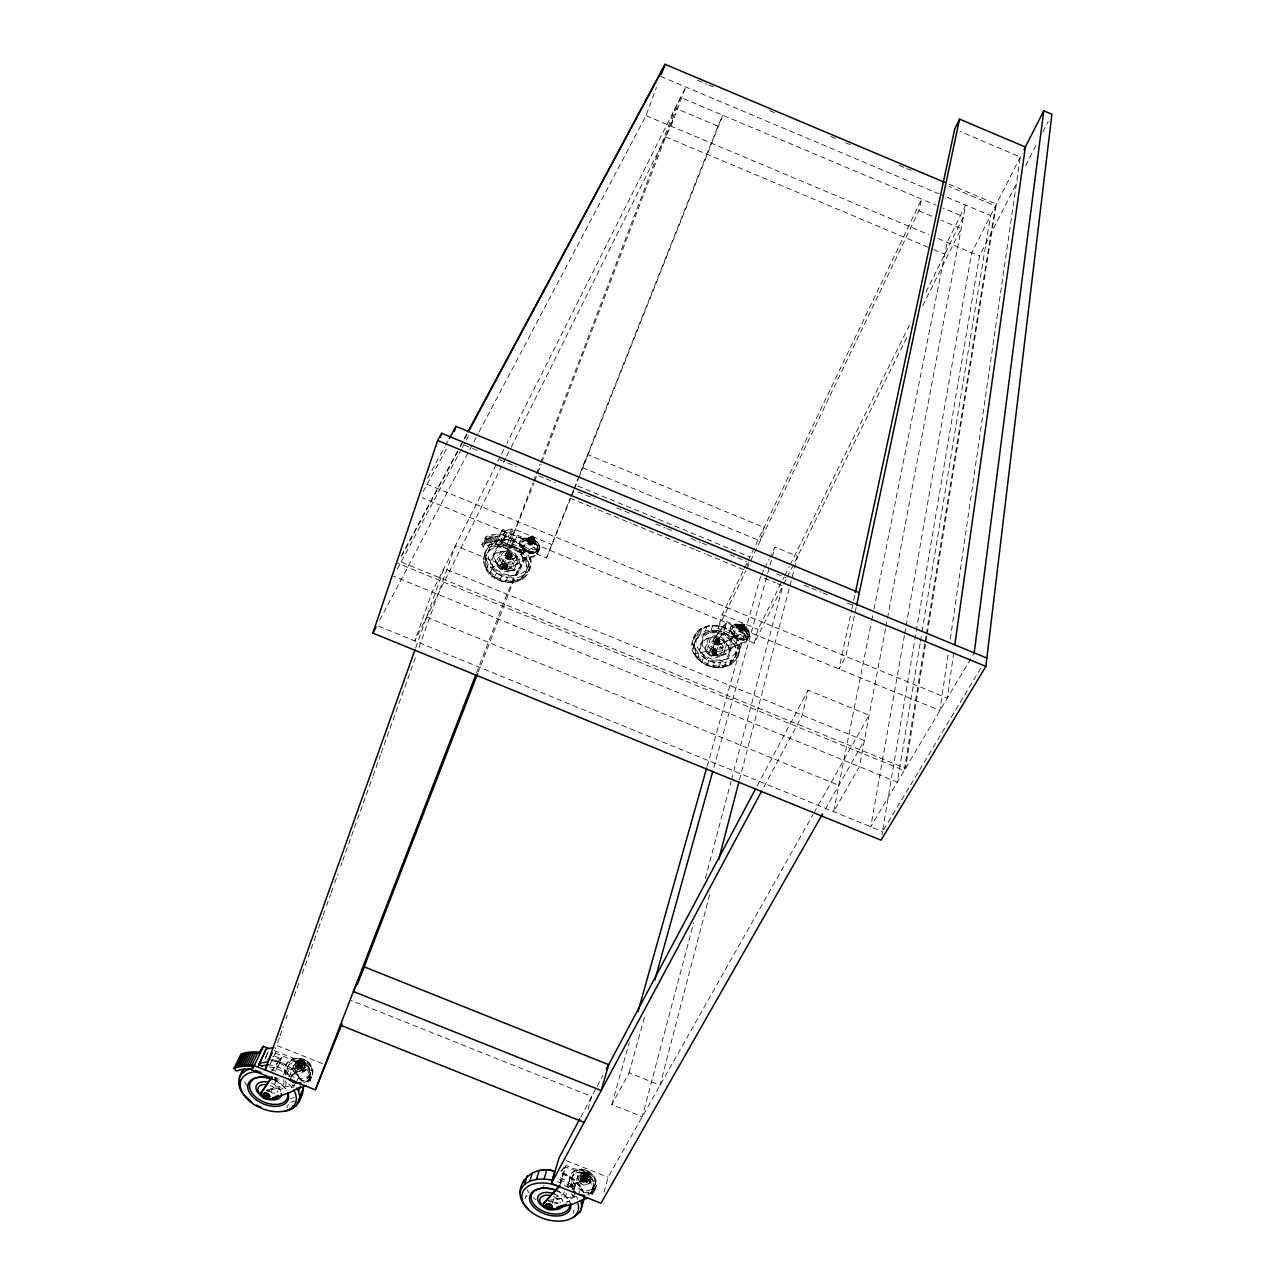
<?xml version="1.0" encoding="UTF-8"?>
<svg xmlns="http://www.w3.org/2000/svg" width="1286" height="1286" viewBox="0 0 1286 1286"><rect width="100%" height="100%" fill="white"/><g stroke="black" fill="none" stroke-linecap="round" stroke-linejoin="round"><path stroke-width="0.75" stroke-dasharray="5 3.75" d="M716.559 652.05L715.755 650.764A2.476 1.929 16.7 0 0 712.283 650.571A2.476 1.929 16.7 0 0 712.557 653.368L716.029 653.561L715.482 650.378A1.961 1.527 16.7 0 0 712.894 652.34L713.264 652.661A1.961 1.527 16.7 0 0 715.852 650.7M483.504 559.49L484.468 554.282L489.162 545.473M953.746 652.532L947.3 698.121L426.663 484.083M947.991 654.96L939.921 710.515L422.049 497.778M950.29 639.094L1020.296 157.005L960.144 131.526M926.885 635.718L905.521 768.353L400.509 561.677M927.206 633.741L996.361 204.185L948.232 183.866M924.714 643.772L904.219 770.539L397.84 563.348M925.02 641.794L925.984 635.847M926.306 633.869L995.444 205.985L949.197 186.47M920.133 643.498L897.307 782.177L393.516 576.192M920.454 641.521L921.757 633.596M922.094 631.619L990.574 215.582L940.789 194.588M881.907 835.032L882.485 831.592L376.894 625.494M882.807 829.615L979.482 256.01L1017.499 181.583M736.589 658.03C754.48 627.809 693.492 610.046 692.238 644.929M904.412 635.461L870.751 826.818L974.209 652.854M904.749 633.484L905.794 627.568M906.148 625.591L971.718 252.747L1022.145 153.372M885.491 628.741L859.402 766.681L833.585 811.675L871.297 622.569M885.877 626.764L965.657 205.069L947.123 242.395L873.274 612.715M530.443 557.401C536.214 591.03 483.954 589.711 483.552 559.04L486.574 549.894M871.699 620.591L872.872 614.692M484.42 554.427C490.786 528.594 531.841 538.689 531.005 562.995L527.951 572.302M856.187 607.378L845.802 656.407L838.97 669.041L851.589 610.159M851.83 609.066L853.277 602.298M853.695 600.337L854.949 594.453M813.958 812.848L869.143 715.209L808.138 690.196L802.368 715.161L762.582 789.395M746.796 568.75L918.927 210.808L921.644 199.089L722.25 614.595L718.102 628.404L754.223 643.241L782.885 585.805M709.599 894.702L660.056 1085.255L629.079 1072.862L611.798 1104.545L642.277 1116.714L693.588 922.962M739.434 779.991L789.491 587.493M789.99 585.548L794.041 570.003M794.539 568.058L797.577 556.388L775.008 547.08L769.928 557.513M705.387 878.402L731.043 781.534M731.557 779.589L782.869 585.837L777.291 583.539M604.002 1192.122L608.069 1177.269L812.977 814.601M754.223 643.241L758.033 629.304L783.93 577.285M629.079 1072.862L645.17 1014.863M713.859 767.437L775.008 547.08M611.798 1104.545L629.24 1042.673M707.171 766.151L760.573 576.642L775.442 582.767M738.051 653.079L735.206 657.033L733.888 661.711C721.044 673.398 696.98 666.244 692.527 649.478L693.974 644.849L693.717 639.994L697.784 631.41C710.547 619.402 734.997 626.668 739.241 643.643L738.116 653.175M582.976 1182.059L584.214 1177.735M740.141 631.072L740.318 628.291M735.865 653.995L736.187 652.822M573.009 1213.518L573.99 1210.078M729.789 664.782L731.123 660.088L735.206 657.033M578.893 1194.389L580.854 1187.476L570.084 1177.671L562.754 1174.022L560.198 1182.638L572.222 1189.743M737.505 638.788L736.187 643.45L737.923 648.305M574.119 1188.537L578.636 1172.896M724.693 666.759L726.043 662.081L731.123 660.088M733.776 635.348L736.203 626.941M573.781 1190.9L576.273 1182.268M693.974 644.849L695.758 649.639L694.327 654.285L736.187 643.45L732.988 638.949L734.338 634.303M718.327 667.161L718.665 665.987M567.576 1186.303L570.084 1177.671M718.987 667.53L720.353 662.853L726.043 662.081M732.988 638.949L728.567 635.123L729.918 630.494M715.595 639.544L719.292 642.502L719.035 639.721A2.427 1.897 16.7 0 0 715.82 639.496A2.427 1.897 16.7 0 0 715.643 642.1L717.636 643L719.372 642.277A7.571 4.179 50.2 0 0 715.675 639.287L715.595 639.544A2.459 1.929 16.7 0 0 715.868 642.325L719.003 642.727L718.697 640.219A2.427 1.897 16.7 0 0 715.788 639.994L715.37 640.315A2.427 1.897 16.7 0 0 715.482 642.678C717.54 645.459 721.8 641.634 718.874 639.64M587.943 1109.448L591.721 1096.524L351.142 1000.428M747.391 565.502L748.388 562.095M713.007 667.032L714.405 662.354L720.353 662.853M728.567 635.123L723.23 632.246L724.597 627.616M559.748 1185.242L565.165 1166.932L587.702 1175.115M723.327 632.696L737.376 639.126L742.552 640.155A10.304 6.269 26.2 0 0 745.526 629.593L726.879 621.652L713.987 638.66A4.372 3.424 16.7 0 0 714.566 643.289A4.372 3.424 16.7 0 0 720.224 644.045L743.806 633.066A10.288 6.285 26.2 0 1 740.816 643.643L716.961 655.104A4.405 3.424 16.7 0 1 711.254 654.333A4.405 3.424 16.7 0 1 710.66 649.687L723.327 632.696L726.236 622.874L713.81 639.238A4.372 3.424 16.7 0 0 714.389 643.868A4.372 3.424 16.7 0 0 720.047 644.624L733.197 637.679M560.567 1183.811L566.081 1165.212C573.942 1170.549 584.583 1169.167 591.528 1175.838A14.146 11.606 34.2 0 1 589.197 1194.758M716.961 655.104L740.511 642.936A9.307 5.674 26.2 0 0 743.212 633.387L743.742 633.017M710.66 649.687L723.632 632.648L726.879 621.652M552.594 1203.182L554.877 1195.482M716.173 652.259L719.099 642.373A1.945 1.527 16.7 0 0 716.993 640.09A1.945 1.527 16.7 0 0 715.852 642.47A1.945 1.527 16.7 0 0 719.099 642.373M719.549 642.566L719.919 641.425M712.573 650.78L715.53 640.91M696.337 636.023L705.5 630.847L717.331 630.51L718.713 625.88M707.187 665.312L708.602 660.65L698.957 654.076L695.758 649.639M739.434 648.514C736.46 685.904 671.999 661.904 697.784 631.41M711.271 630.027L712.685 625.398M701.915 662.483L703.329 657.821M705.5 630.847L706.93 626.218M697.526 658.721L698.957 654.076M525.09 1198.793L526.151 1195.369L529.607 1199.195M700.404 632.889L701.851 628.275M695.003 641.923L695.356 640.766M267.183 1054.359L268.115 1051.739M415.683 647.903L444.024 568.428L864.337 740.543L823.587 812.125M279.255 1037.834L276.554 1045.373L322.432 1063.618M279.93 1035.937L283.306 1026.517M286.006 1018.962L287.357 1015.201M294.108 996.345L299.509 981.25M302.21 973.711L317.738 930.325M318.414 928.444L322.464 917.127M323.14 915.246L325.84 907.691M326.515 905.81L330.566 894.493M331.241 892.613L333.942 885.073M334.617 883.177L337.993 873.757M340.694 866.201L342.044 862.44M342.719 860.543L372.442 777.564M373.117 775.683L380.543 754.946M381.219 753.049L415.651 656.873M419.027 647.437L455.485 545.602L517.422 571L478.279 672.064M268.179 1091.846L268.742 1090.319M672.498 120.643C673.462 117.589 669.877 127.41 671.855 121.832M479.099 431.855L646.022 115.644L656.423 87.577M294.976 1063.827L299.718 1059.68L302.355 1060.452L304.798 1061.706L305.152 1067.878L301.004 1070.482L295.893 1068.441L294.976 1063.827L299.718 1059.68M295.893 1068.441L295.555 1062.268M275.14 1053.089L296.632 1061.657L296.921 1060.87M296.632 1061.657L299.493 1061.095M299.188 1068.457L302.13 1060.58M305.618 1063.538L305.329 1064.31L302.708 1061.979M301.004 1070.482L305.746 1066.319M305.152 1067.878L304.798 1061.706M481.928 544.637A30.591 23.839 24.6 0 1 500.158 542.162L501.524 538.496L508.291 536.503L511.86 528.867L513.21 531.214L509.642 538.85L502.89 540.859L501.508 544.508A30.896 24.064 24.5 0 0 483.295 546.984L481.928 544.637L485.626 537.018A30.43 23.791 24.7 0 1 503.758 534.526L505.141 530.877L511.86 528.867M501.508 544.508L506.491 533.224L513.21 531.214M303.416 1082.764A12.828 10.658 16.3 0 0 307.756 1066.415L308.045 1065.644M573.749 490.577L546.502 557.947L510.06 542.981L532.838 483.006M533.545 481.125L535.683 475.498M536.391 473.634L539.959 464.262M540.667 462.381L675.23 108.12L717.942 126.108L722.828 115.258L578.732 478.054M510.06 542.981L533.931 483.102M534.654 481.221L541.052 464.375M541.76 462.51L680.583 97.447L936.176 205.23M505.752 564.329L506.298 562.898M308.769 1080.32L310.264 1076.43M310.039 1080.819L311.534 1076.945M527.228 539.638L527.79 538.191C530.33 535.828 535.153 537.693 535.201 541.229L534.638 542.676C532.05 546.357 523.949 540.297 529.189 539.091M502.167 530.813L527.389 540.345M476.592 672.755L506.957 594.196L517.422 571M528.208 542.322L528.257 538.705M527.967 539.622L530.507 537.034M526.81 551.839L524.64 550.746M527.099 541.068L529.189 540.667M530.041 543.592C540.12 531.263 525.492 536.889 532.5 539.863M529.141 552.594L531.182 553.655A9.372 5.723 21.2 0 0 535.233 544.605L531.504 541.406M531.922 543.849L535.201 541.229M534.638 542.676L534.204 538.545M535.249 543.656A4.951 3.006 21.2 0 0 530.33 538.175A4.951 3.006 21.2 0 0 527.099 542.419A4.951 3.006 21.2 0 0 535.249 543.656L535.587 542.949M537.13 549.878L537.403 549.154A8.6 5.24 21.2 0 0 527.308 540.104A8.6 5.24 21.2 0 0 523.611 548.431A8.6 5.24 21.2 0 0 537.403 549.154M536.407 553.784L537.837 550.167M539.043 549.813A10.368 6.317 21.2 0 0 526.858 538.93A10.368 6.317 21.2 0 0 522.421 548.945A10.368 6.317 21.2 0 0 539.043 549.813L539.332 549.09A10.368 6.317 21.2 0 0 527.131 538.207A10.368 6.317 21.2 0 0 522.711 548.222A10.368 6.317 21.2 0 0 539.332 549.09M537.323 554.17L538.754 550.553M546.502 557.947L570.148 498.389M570.888 496.525L573.106 490.93M573.797 489.194L717.942 126.108M574.488 488.712L578.202 479.373M524.366 551.469L523.161 549.685M572.334 493.342L573.749 490.095M529.993 567.737L525.476 576.417L521.489 579.825M295.876 1083.487L298.818 1076.896L293.722 1071.479L279.657 1063.008L271.651 1060.548M529.028 567.415L528.482 562.368L530.459 557.947M521.778 579.504L523.756 575.067L527.517 571.852M286.858 1107.76L288.321 1104.465M525.717 572.527L526.215 571.418M523.756 575.067L518.949 577.173L516.956 581.626C503.758 584.985 488.375 577.237 484.179 564.072L486.269 559.683L485.658 554.652M290.025 1079.693L293.722 1071.479M510.494 581.995L510.992 580.886M511.426 582.478L513.419 578.041L518.949 577.173M289.045 1076.8L295.748 1061.915M283.45 1074.935L287.18 1066.737M523.032 548.817L526.633 540.859M528.482 562.368L522.952 552.723L524.945 548.334C516.827 540.024 503.147 536.375 492.715 542.435L490.625 546.807L486.88 550.103M505.543 582.028L507.568 577.591L513.419 578.041M507.777 569.344L530.057 556.549A9.356 5.723 21.2 0 0 534.092 547.498L534.767 547.209A10.352 6.334 21.2 0 1 530.298 557.224L507.777 569.344A4.421 3.456 24.5 0 1 502.151 568.605A4.421 3.456 24.5 0 1 501.219 563.815L501.476 563.252A4.421 3.456 24.5 0 0 502.408 568.058A4.421 3.456 24.5 0 0 508.034 568.782M501.219 563.815L512.423 546.132L516.731 536.809L514.641 540.088L500.35 533.561L514.898 539.541L505.816 553.896A4.388 3.44 24.6 0 0 506.732 558.687A4.388 3.44 24.6 0 0 512.326 559.41L531.681 548.366M522.952 552.723L518.338 548.817L520.348 544.428M271.008 1092.119L277.229 1078.504M499.724 580.308L501.765 575.887L507.568 577.591M275.027 1056.272L280.477 1058.426L272.166 1070.756M506.925 566.467L511.233 557.095M276.008 1069.936L282.406 1055.999L280.01 1059.439L272.745 1056.562M279.657 1063.008L275.895 1071.206L267.858 1068.746M511.989 556.645L510.22 557.819L508.195 557.127A2.476 1.929 24.6 0 1 507.713 554.25L507.825 554.009A2.476 1.929 24.6 0 1 511.169 554.137A2.476 1.929 24.6 0 1 511.683 557.047A2.476 1.929 24.6 0 1 508.34 556.918M490.625 546.807L501.042 543.721L512.889 545.891L514.914 541.502M508.291 556.902L511.201 554.153A7.491 1.399 -51.3 0 0 508.291 556.902A2.476 1.929 24.6 0 1 507.825 554.009A7.62 4.517 46.1 0 1 509.867 555.295A7.62 4.517 46.1 0 1 511.683 557.047M506.282 564.859L506.17 565.101A7.507 1.415 -51.3 0 1 503.244 567.849C507.793 559.619 508.886 571.37 503.356 567.608A2.492 1.945 24.5 0 1 502.874 564.699A2.492 1.945 24.5 0 1 506.25 564.843M270.156 1064.406L276.795 1050.099L274.738 1047.367M502.585 565.342L506.748 567.753M514.898 539.541L505.816 553.896M503.292 564.972L507.632 555.6M494.354 577.43L496.412 573.009L488.391 564.634L486.269 559.683M265.607 1057.092L267.279 1053.523M265.045 1059.23L266.716 1055.661M506.989 544.155L509.031 539.766M489.773 573.588L491.847 569.184M505.141 530.877L501.106 539.638L503.582 540.65M500.158 542.162L503.758 534.526M501.042 543.721L503.099 539.348M503.469 539.3L507.07 531.665M502.89 540.859L506.491 533.224M495.464 544.637L500.254 534.703L486.671 536.921L483.536 543.415L497.168 541.197M495.431 543.946L510.076 549.958L495.431 543.946L497.923 539.975L526.553 552.401L531.713 553.607A10.368 6.317 21.2 0 0 536.182 543.592L531.761 540.859L502.842 529.607L497.762 540.104L522.872 550.408M488.391 564.634L486.301 569.039L526.408 557.352L528.385 552.948L524.945 548.334M495.544 541.133L498.63 534.638M492.345 541.245L495.448 534.751M485.77 556.115L486.285 555.022M493.937 541.149L497.023 534.654M489.259 541.663L492.361 535.185M490.786 541.422L493.888 534.928M484.902 542.869L488.021 536.391M483.295 546.984L486.976 539.348L485.626 537.018M486.301 542.387L489.436 535.908M487.764 541.985L490.882 535.506M718.102 628.404L745.928 570.55M714.807 650.057L715.482 648.674M761.425 574.906L763.98 569.698M764.832 567.946L769.076 559.249M736.444 626.957L744.578 630.606A9.323 5.674 26.2 0 1 741.893 640.155L739.997 639.158M737.553 626.764L738.228 625.366C740.688 622.745 745.317 625.044 745.575 628.388L744.883 629.77C742.536 633.548 734.627 627.616 739.273 626.137M738.196 626.7L740.64 624.096M738.807 629.545L738.791 625.928M740.688 630.092L743.083 625.189M741.122 630.092C736.267 628.259 744.883 622.794 743.63 626.989L744.883 629.77M742.472 631.056L745.575 628.388M745.173 631.474A4.919 2.99 26.1 0 0 739.884 625.832A4.919 2.99 26.1 0 0 737.36 630.349A4.919 2.99 26.1 0 0 745.173 631.474L745.526 630.767A4.919 2.99 26.1 0 0 740.222 625.125A4.919 2.99 26.1 0 0 737.698 629.642A4.919 2.99 26.1 0 0 745.526 630.767M746.153 639.914L747.873 636.425M747.07 640.283L749.481 635.397M505.832 457.977L414.799 640.942L432.176 592.01L496.943 463.073M506.716 456.176L510.285 449.007M511.185 447.223L670.938 126.124L685.824 87.014L506.829 443.381M784.83 575.485L789.299 566.515M790.183 564.715L909.861 324.345M925.936 292.067L963.455 216.723L943.12 208.139M783.737 584.101L786.469 578.62M787.193 577.173L908.334 334.521M922.673 305.795L961.205 228.619L940.982 220.099M497.843 461.288L500.543 455.903M501.444 454.119L505.945 445.165M1025.649 165.637L1036.5 144.37M1042.85 131.96L1048.283 121.334M379.708 620.157L468.795 451.402M469.728 449.618L478.167 433.639M580.79 1117.052L603.038 1075.305M757.197 785.842L808.138 690.196M397.278 569.135L461.465 449.023M462.397 447.255L465.227 441.966M466.175 440.198L469.004 434.893M743.019 627.938L740.366 628.034M401.505 555.616L459.327 447.817M460.275 446.049L466.914 433.671M401.634 556.275L459.488 448.348M460.436 446.58L467.075 434.202M740.527 626.33L743.195 626.941L741.331 628.983M423.03 491.815L446.692 448.46M427.643 478.151L444.667 447.062M445.615 445.342L448.46 440.166M579.439 1176.192L583.844 1171.964L586.48 1172.719L588.859 1173.957L590.306 1178.732L589.486 1180.194L585.902 1182.991L580.87 1180.982L579.439 1176.192L583.844 1171.964M580.87 1180.982L581.674 1179.519L580.243 1174.729M584.776 1173.507A6.752 5.53 34.1 0 1 589.101 1183.554A6.752 5.53 34.1 0 1 578.121 1180.435A6.752 5.53 34.1 0 1 584.776 1173.507L585.178 1172.832M583.908 1180.082L586.754 1174.938M589.486 1180.194L588.104 1174.375M585.902 1182.991L590.306 1178.732M588.12 1194.356A12.796 10.481 34.2 0 0 590.226 1177.253L590.644 1176.513M594.019 1187.701L594.855 1188.923M590.821 1193.842L592.46 1190.932M594.003 1190.965L591.946 1194.614A14.13 11.606 34.3 0 0 589.486 1179.471L580.34 1181.062L566.563 1186.576M883.514 829.888L981.684 666.662M500.093 534.108L502.842 529.607M277.856 1078.568L274.947 1079.131M271.523 1071.351L280.477 1058.426M716.624 652.452L715.193 653.979L712.348 653.143M530.732 540.441C538.529 538.593 523.032 539.654 532.709 540.57C528.257 536.6 535.056 539.332 532.854 536.326M742.263 628.902L740.302 627.375L741.668 628.983M560.792 1171.016L566.081 1165.212M561.355 1171.128L565.165 1166.932M589.326 1179.166L587.718 1180.403M581.481 1173.845L583.088 1172.607M580.42 1175.774L582.028 1174.536M529.945 538.48L533.16 540.892L530.571 540.876L529.816 538.802M532.115 537.966C529.832 534.429 536.985 540.104 530.684 538.32C532.066 540.2 532.613 543.785 529.269 539.975C536.567 540.876 526.07 541.342 531.906 540.249M568.139 1187.01L580.291 1181.673L589.406 1179.407M503.646 567.013L506.507 564.345M511.04 558.044L511.732 556.259L510.671 554.861A2.443 1.913 24.6 0 0 507.825 554.652L507.423 554.989A2.443 1.913 24.6 0 0 507.713 557.433L510.88 558.14M304.589 1066.673L302.724 1067.846M296.889 1061.416L298.77 1060.259M296.134 1063.474L297.998 1062.316M712.765 652.758L715.884 650.202M744.932 628.452L743.855 629.015M739.08 624.867L740.173 624.305M524.752 552.112L512.326 559.41M716.334 652.854L712.524 652.549A2.443 1.913 16.7 0 1 712.412 650.186L712.83 649.864A2.443 1.913 16.7 0 1 715.755 650.089L716.591 652.549M291.375 1075.787L299.156 1071.431L307.595 1068.891A14.178 11.799 16.2 0 1 308.351 1083.455M528.707 537.709L529.928 537.194M291.826 1074.774L299.429 1070.9L307.531 1068.827M586.657 1182.332L587.573 1181.818M301.953 1069.888L302.982 1069.422M506.025 567.689L507.391 566.644L505.977 568.203L503.131 567.351M736.717 635.847L743.212 633.387M531.279 548.608L534.719 547.161M534.59 541.358L533.24 541.776M522.743 538.866L524.334 538.32M290.572 1102.343L295.169 1100.929M529.896 541.004C533.417 547.82 529.093 536.728 532.484 542.403M734.499 624.449L735.994 624.08M266.974 1090.174L295.137 1085.127M506.234 567.64L503.389 566.804A2.459 1.913 24.5 0 1 503.099 564.345L503.485 564.007A2.459 1.913 24.5 0 1 506.362 564.216L507.488 566.145L506.491 567.978A7.636 4.533 46.1 0 1 502.762 564.94M548.479 1200.368L576.08 1196.446A29.208 17.779 17.6 0 1 577.944 1199.774M742.665 626.957L739.884 626.555L742.135 629.111L740.945 630.044M533.417 540.216A1.977 1.206 21.2 0 1 530.234 540.04A1.977 1.206 21.2 0 1 531.102 538.143A1.977 1.206 21.2 0 1 533.417 540.216C525.781 539.991 535.233 539.364 532.468 537.339M532.597 542.065L532.677 542.129A1.977 1.206 21.2 0 1 529.527 541.888A1.977 1.206 21.2 0 1 530.379 539.975A1.977 1.206 21.2 0 1 532.693 542.065L532.404 540.924M529.607 541.679A1.977 1.206 21.2 0 0 532.774 541.856A1.977 1.206 21.2 0 0 530.459 539.782A1.977 1.206 21.2 0 0 529.607 541.679L532.195 541.985L530.218 539.718A2.476 1.511 21.2 0 0 529.221 542.129A2.476 1.511 21.2 0 0 533.176 542.354A2.476 1.511 21.2 0 0 530.282 539.75M740.157 625.993L741.749 627.857M739.337 627.664L743.163 629.674M743.822 627.407L741.636 627.761L742.954 629.159M276.699 1078.247L274.899 1077.957L276.394 1078.279M297.452 1065.097L298.947 1063.795L298.223 1063.04M302.387 1067.01L302.515 1067.01A2.717 2.25 16.3 0 0 299.542 1063.731A2.717 2.25 16.3 0 0 297.95 1067.3A2.717 2.25 16.3 0 0 302.515 1067.01M741.62 627.07L739.611 627.118L741.508 626.732L743.228 628.597L741.877 629.529L740.045 628.854M739.964 625.494C746.394 630.204 741.427 622.022 741.475 626.395A1.961 1.19 26.1 0 1 743.179 628.677A1.961 1.19 26.1 0 1 739.997 627.954A1.961 1.19 26.1 0 1 741.363 626.346L741.315 626.266M531.295 539.3L530.009 539.943M531.874 539.654L533.256 539.268L532.243 537.886M531.681 540.152L533.063 539.782L532.05 538.4M530.829 540.474L529.044 540.554M532.099 537.226L530.861 537.403L531.922 538.48M533.642 539.991L530.796 539.011M528.771 540.876L531.568 541.679M739.482 628.163L740.463 628.372M743.63 626.989L741.684 626.459M296.471 1066.882L300.329 1067.991M304.219 1063.265L300.394 1062.172M588.056 1175.42L584.262 1174.327M581.674 1179.519L585.484 1180.612M741.09 626.909A1.961 1.19 26.1 0 1 742.906 629.24A1.961 1.19 26.1 0 1 739.723 628.516A1.961 1.19 26.1 0 1 741.09 626.909A2.459 1.495 26.1 0 1 743.244 629.786A2.459 1.495 26.1 0 1 739.257 628.886A2.459 1.495 26.1 0 1 740.961 626.877L741.54 627.102M584.423 1182.541L582.172 1181.641M585.323 1172.414L587.573 1173.298M301.149 1060.114L303.432 1061.03M299.204 1061.882L302.419 1062.766M299.558 1070.032L297.275 1069.132M717.331 630.51L723.23 632.246M708.602 660.65L714.405 662.354M272.439 1059.632C284.544 1062.622 296.809 1069.566 302.162 1081.365M556.983 1181.657L560.198 1182.638M740.849 626.186L741.893 626.507M741.877 627.279L743.517 626.716L741.572 624.851L742.054 623.501L744.465 624.98L742.858 625.285L742.086 623.903L744.24 625.221L743.421 626.411L741.492 625.607L742.167 624.369L743.999 625.703M741.411 628.259L743.517 628.034A1.961 1.19 26.1 0 0 741.62 625.832A1.961 1.19 26.1 0 0 740.254 627.439L740.206 628.999M741.379 630.799L739.723 630.108M531.584 537.291L533.24 537.966M528.916 541.39L531.231 542.129M530.925 543.64L529.173 542.901M741.62 624.305L743.388 625.044M566.354 1160.663L608.069 1177.269M274.111 1050.598L297.387 1059.857L303.174 1060.966L309.074 1065.001A14.194 11.799 16.3 0 1 307.37 1081.655M581.111 1178.908L586.078 1180.886M309.958 1077.218L311.228 1077.716M271.346 1078.568L276.297 1080.545M426.679 617.071L838.842 785.344M516.136 529.896L552.241 544.734M722.25 614.595L758.033 629.304M738.646 629.175L742.279 630.654M747.536 637.133L748.436 637.502M537.548 550.89L538.464 551.276M723.632 632.648L737.553 639.013M506.989 556.983L510.606 558.462M715.096 642.357L718.681 643.82A1.945 1.527 16.7 0 0 716.575 641.521A1.945 1.527 16.7 0 0 715.418 643.916A1.945 1.527 16.7 0 0 718.681 643.82M692.366 644.238L694.167 644.977A21.46 16.75 16.7 0 1 724.131 634.352A21.46 16.75 16.7 0 1 730.094 662.499A21.46 16.75 16.7 0 1 696.048 653.835L694.167 644.977M483.632 558.654L485.449 559.394A21.589 16.879 24.5 0 1 513.934 548.061A21.589 16.879 24.5 0 1 521.907 577.157A21.589 16.879 24.5 0 1 487.957 568.557L485.449 559.394M577.719 485.995L749.883 556.999M464.439 445.133L477.444 450.502M499.724 459.697L516.442 466.577M538.738 475.772L544.299 478.07M546.164 478.842L555.456 482.668M577.735 491.847L594.453 498.743M616.75 507.938L629.754 513.291M655.764 524.013L665.039 527.855M666.904 528.61L672.482 530.909M691.048 538.561L700.34 542.403M702.188 543.158L707.766 545.457M730.062 554.652L735.624 556.951M737.489 557.706L746.78 561.548M776.503 573.797L785.778 577.623M804.361 585.291L809.939 587.573M811.787 588.345L821.079 592.171M822.927 592.942L828.505 595.241M847.088 602.893L852.65 605.192M570.212 498.212L596.109 508.87M597.958 509.642L631.249 523.354M633.098 524.109L694.119 549.267M695.967 550.022L705.21 553.832M707.059 554.604L729.258 563.75M731.107 564.506L744.047 569.843M918.927 210.808L931.803 216.225M646.022 115.644L928.717 234.647M937.912 238.521L979.482 256.01M665.601 136.846L931.82 248.825M933.668 249.613L944.76 254.274M697.639 80.262L706.882 84.169M708.731 84.956L714.293 87.287M769.784 110.725L775.329 113.072M830.82 136.493L836.366 138.84M845.609 142.746L851.155 145.077M899.252 165.38L904.797 167.727M906.646 168.514L912.208 170.845M660.586 76.356L938.957 193.816M741.299 627.632L740.318 627.504A1.961 1.19 26.1 0 0 743.437 628.163C743.613 625.446 738.566 625.96 741.058 628.082M562.946 1172.896C571.691 1176.674 580.709 1182.782 583.619 1192.363M586.512 1175.227L583.04 1173.411M583.233 1179.712L586.721 1181.529M302.66 1063.072L299.14 1061.239M298.031 1067.075L301.583 1068.923M496.412 573.009L501.765 575.887M512.889 545.891L518.338 548.817M740.929 627.295L743.147 627.664L742.552 626.909M507.97 556.886L511.571 557.288L511.105 554.395M590.226 1177.253L587.622 1175.082A11.751 9.629 34.2 0 0 579.214 1172.768L576.546 1173.362A11.751 9.629 34.2 0 0 572.704 1186.657L574.52 1189.052M307.756 1066.415L305.039 1064.197A11.783 9.79 16.3 0 0 296.375 1061.802L293.481 1062.316A11.783 9.79 16.3 0 0 287.759 1074.967M303.223 1065.13L303.126 1065.049A2.717 2.25 16.3 0 0 300.281 1061.754A2.717 2.25 16.3 0 0 298.69 1065.322A2.717 2.25 16.3 0 0 303.255 1065.033L302.242 1065.097A1.768 1.463 16.3 0 1 299.252 1065.274A2.042 1.688 16.3 0 1 300.297 1062.606A2.042 1.688 16.4 0 1 301.326 1059.809A2.042 1.688 16.4 0 1 303.576 1062.284A2.042 1.688 16.4 0 1 300.136 1062.493A2.042 1.688 16.3 0 1 302.531 1065.065A2.042 1.688 16.3 0 1 299.091 1065.274A1.768 1.463 16.3 0 1 300.281 1062.959A1.768 1.463 16.3 0 1 302.242 1065.097L302.998 1065.756A2.717 2.25 16.3 0 1 298.416 1066.046A2.717 2.25 16.3 0 1 300.008 1062.477A2.717 2.25 16.3 0 1 302.998 1065.756L302.001 1065.724A1.768 1.463 16.3 0 1 299.011 1065.917A1.768 1.463 16.3 0 1 300.056 1063.586A1.768 1.463 16.3 0 1 302.001 1065.724L302.757 1066.383A2.717 2.25 16.3 0 1 298.175 1066.673A2.717 2.25 16.3 0 1 299.767 1063.104A2.717 2.25 16.3 0 1 302.757 1066.383L301.76 1066.351A1.768 1.463 16.3 0 1 298.77 1066.544A1.768 1.463 16.3 0 1 299.815 1064.213A1.768 1.463 16.3 0 1 301.76 1066.351L302.483 1067.091M587.75 1177.494L586.496 1178.105A1.768 1.447 34 0 1 583.635 1177.14A1.768 1.447 34 0 1 585.484 1175.42A1.768 1.447 34 0 1 586.48 1178.072L587.188 1178.748L586.175 1178.699A1.768 1.447 34 0 1 583.297 1177.735A1.768 1.447 34 0 1 585.146 1176.015A1.768 1.447 34 0 1 586.159 1178.667L586.834 1179.407A2.701 2.218 34 0 1 582.365 1178.297A2.701 2.218 34 0 1 584.985 1175.484A2.701 2.218 34 0 1 586.77 1179.503M582.912 1175.517L583.249 1176.819A2.025 1.656 34 0 0 586.657 1178.201A2.025 1.656 34 0 0 585.725 1175.131A2.025 1.656 34 0 0 583.426 1176.915L581.899 1177.365M529.816 541.84L530.041 540.265L532.195 541.149M284.881 1087.924L285.508 1088.76A21.444 13.053 22.7 0 0 272.68 1079.501M738.228 625.366L739.354 627.166M527.79 538.191L528.691 539.911M244.758 1081.992L247.282 1086.236M508.291 536.503L509.642 538.85M298.818 1076.896L300.458 1079.758M744.707 626.137L745.221 627.391M738.405 629.015L737.891 627.761M538.496 544.139L539.316 545.666M580.854 1187.476L583.555 1192.926M534.51 539.043L534.896 540.249M588.232 1176.947A2.701 2.218 34 0 1 583.796 1176.272A2.701 2.218 34 0 1 585.95 1173.089A2.701 2.218 34 0 1 588.232 1176.947L588.65 1178.024M581.561 1177.96L580.918 1175.806M527.903 541.824L527.517 540.602M748.436 630.381L749.063 631.828M304.219 1064.792L304.589 1065.821M296.471 1065.355L296.053 1063.281M295.716 1067.412L295.298 1065.338M589.309 1174.97L589.888 1177.204M580.42 1179.969L579.857 1177.735M305.103 1062.67L305.425 1064.808M507.231 566.708L506.121 564.522A1.961 1.527 24.5 0 0 503.726 566.579L504.112 566.901A1.961 1.527 24.5 0 0 506.507 564.843M512.584 558.847A4.388 3.44 24.6 0 1 506.989 558.14A4.388 3.44 24.6 0 1 506.073 553.35M486.976 539.348A30.735 24.016 24.6 0 1 505.109 536.857M588.602 1180.162A12.764 10.481 34.3 0 1 588.956 1195.867M589.952 1177.044A11.751 9.629 34.2 0 1 588.007 1192.749M574.922 1188.328A11.751 9.629 34.2 0 1 577.784 1172.366A11.751 9.629 34.2 0 1 593.714 1183.168A11.751 9.629 34.2 0 1 579.97 1191.752M572.897 1194.63A19.82 12.121 17.6 0 1 566.579 1202.04L567.753 1201.735A21.123 12.924 17.6 0 0 574.488 1193.842M557.754 1203.278A19.82 12.121 17.6 0 1 554.443 1202.924M559.523 1179.519A19.82 12.121 17.6 0 1 570.807 1187.894M566.483 1193.215A13.214 8.086 17.6 0 1 553.076 1198.536M564.361 1191.592A10.674 6.526 17.6 0 1 556.211 1196.269M543.656 1187.01A10.674 6.526 17.6 0 1 544.123 1185.37M558.349 1203.069A21.123 12.924 17.6 0 1 554.813 1202.683M553.044 1202.346A21.123 12.924 17.6 0 1 547.804 1200.738M560.23 1177.735A21.123 12.924 17.6 0 1 573.62 1189.068M535.94 1199.742A29.048 17.779 17.6 0 1 533.288 1197.587M529.076 1192.91A29.048 17.779 17.6 0 1 527.18 1189.614M562.593 1173.346A29.048 17.779 17.6 0 1 581.626 1190.659M551.517 1201.076A2.652 1.607 17.6 0 1 552.642 1202.33M553.301 1196.398A10.738 6.526 17.6 0 1 560.342 1202.748M554.362 1193.906A13.278 8.07 17.6 0 1 563.059 1201.767M571.225 1193.826A29.224 17.763 17.6 0 1 575.453 1198.616M556.388 1190.643A21.267 12.924 17.6 0 1 569.875 1202.024M556.324 1190.289A19.917 12.121 17.6 0 1 569.376 1202.088M573.717 1188.827A14.162 11.606 34.1 0 1 575.18 1170.373A14.162 11.606 34.1 0 1 595.096 1178.281A14.162 11.606 34.1 0 1 586.802 1194.035M573.315 1189.566A14.162 11.606 34.1 0 1 573.861 1171.61A14.162 11.606 34.1 0 1 593.473 1176.963A14.162 11.606 34.1 0 1 589.615 1194.019M717.122 654.51A4.388 3.424 16.7 0 1 711.431 653.738A4.388 3.424 16.7 0 1 710.837 649.108M274.191 1079.452A5.98 3.665 22.7 0 0 279.625 1079.629L279.175 1080.658A5.98 3.665 22.7 0 1 275.204 1080.915M306.582 1069.534A12.812 10.658 16.2 0 1 307.258 1082.699M307.258 1066.126A11.783 9.79 16.3 0 1 303.271 1081.14M276.265 1077.813A3.408 2.09 22.7 0 1 274.593 1077.33M289.688 1076.527A11.783 9.79 16.3 0 1 292.838 1061.866A11.783 9.79 16.3 0 1 309.588 1068.521A11.783 9.79 16.3 0 1 300.651 1080.899M276.844 1078.632A2.668 1.64 22.7 0 1 275.075 1078.745M274.995 1078.327A2.668 1.64 22.7 0 1 276.361 1080.111A2.668 1.64 22.7 0 1 275.172 1081.333M269.272 1066.946A19.997 12.233 22.7 0 1 286.328 1074.26M292.404 1084.725A19.997 12.233 22.7 0 1 291.922 1087.956M285.492 1080.996A13.326 8.166 22.7 0 1 270.574 1088.213M283.643 1079.886A10.77 6.591 22.7 0 1 271.587 1085.738M274.625 1093.357A21.315 13.053 22.7 0 1 271.105 1092.393M269.385 1091.75A21.315 13.053 22.7 0 1 266.025 1090.207M267.761 1064.904A21.315 13.053 22.7 0 1 291.054 1076.43M294.124 1083.985A21.315 13.053 22.7 0 1 293.61 1087.426M266.813 1090.062A2.685 1.624 22.7 0 1 270.349 1091.46M294.221 1097.28A29.305 17.956 22.7 0 1 290.62 1098.582M267.231 1059.471A29.305 17.956 22.7 0 1 300.57 1080.497M270.462 1085.657A10.835 6.591 22.7 0 1 278.065 1092.232M271.459 1083.117A13.39 8.15 22.7 0 1 280.846 1091.267M288.643 1083.809A29.482 17.94 22.7 0 1 292.035 1087.586M272.873 1079.243A20.094 12.233 22.7 0 1 286.408 1090.303M286.167 1074.083A14.21 11.799 16.2 0 1 293.031 1058.844A14.21 11.799 16.2 0 1 311.646 1066.239A14.21 11.799 16.2 0 1 304.878 1081.51M285.878 1074.855A14.21 11.799 16.2 0 1 291.649 1060.018A14.21 11.799 16.2 0 1 310.119 1065.113A14.21 11.799 16.2 0 1 307.675 1080.867M512.037 556.259L511.683 557.159L507.713 554.25A2.476 1.929 24.6 0 1 511.056 554.379L512.037 556.227M764.061 527.453L760.171 540.94L582.381 467.541L587.991 454.714L764.061 527.453M716.752 651.986L716.447 653.031L716.768 651.97M715.755 650.764L715.675 651.021A7.475 2.17 -51 0 1 712.476 653.626L715.755 650.764M719.115 639.48L715.932 642.084A7.459 2.17 -50.9 0 1 719.115 639.48M716.029 653.561L715.948 653.818A7.587 4.196 50.2 0 1 712.203 650.829L716.013 653.561M736.605 626.909L734.756 627.038A8.552 5.208 26.2 0 0 732.682 634.191L734.081 635.67A8.552 5.208 26.2 0 0 739.932 638.644L741.99 638.917A8.552 5.208 26.2 0 0 744.465 630.14L742.713 628.87A8.552 5.208 26.2 0 0 736.605 626.909M527.067 540.843L525.074 540.924A8.6 5.257 21.2 0 0 522.003 547.675L523.306 549.122A8.6 5.257 21.2 0 0 529.141 552.096L531.279 552.401A8.6 5.257 21.2 0 0 534.992 544.107L533.304 542.837A8.6 5.257 21.2 0 0 527.067 540.843M502.842 567.431A2.492 1.945 24.5 0 0 506.957 567.592A2.492 1.945 24.5 0 0 504.401 564.441A2.492 1.945 24.5 0 0 502.842 567.431M507.761 556.838A1.961 1.527 24.6 0 0 511.04 557.433A1.961 1.527 24.6 0 0 509.497 554.78A1.961 1.527 24.6 0 0 507.761 556.838M507.134 558.204A1.961 1.527 24.6 0 0 510.397 558.799A1.961 1.527 24.6 0 0 508.87 556.147A1.961 1.527 24.6 0 0 507.134 558.204M487.33 569.473A21.605 16.879 24.5 0 0 523.45 576.321A21.605 16.879 24.5 0 0 506.571 546.888A21.605 16.879 24.5 0 0 487.33 569.473M496.042 561.821A14.676 11.494 24.6 0 0 520.573 566.419A14.676 11.494 24.6 0 0 509.079 546.405A14.676 11.494 24.6 0 0 496.042 561.821M500.206 560.664A9.774 7.668 24.6 0 0 516.57 563.702A9.774 7.668 24.6 0 0 508.886 550.376A9.774 7.668 24.6 0 0 500.206 560.664M495.464 561.5A15.641 12.249 24.6 0 0 521.618 566.403A15.641 12.249 24.6 0 0 509.369 545.071A15.641 12.249 24.6 0 0 495.464 561.5M502.087 559.651A7.909 6.189 24.6 0 0 515.3 562.111A7.909 6.189 24.6 0 0 509.095 551.34A7.909 6.189 24.6 0 0 502.087 559.651M490.448 562.866A21.508 16.847 24.6 0 0 526.408 569.666A21.508 16.847 24.6 0 0 509.626 540.313A21.508 16.847 24.6 0 0 490.448 562.866M497.65 566.161A9.822 7.668 24.5 0 0 514.062 569.232A9.822 7.668 24.5 0 0 506.346 555.874A9.822 7.668 24.5 0 0 497.65 566.161M504.08 564.811A1.961 1.527 24.5 0 0 507.359 565.422A1.961 1.527 24.5 0 0 505.816 562.754A1.961 1.527 24.5 0 0 504.08 564.811M499 566.29A7.941 6.205 24.5 0 0 512.278 568.75A7.941 6.205 24.5 0 0 506.025 557.963A7.941 6.205 24.5 0 0 499 566.29M492.361 568.107A15.721 12.281 24.5 0 0 518.628 573.058A15.721 12.281 24.5 0 0 506.314 551.662A15.721 12.281 24.5 0 0 492.361 568.107M493.454 567.335A14.725 11.51 24.5 0 0 518.081 571.948A14.725 11.51 24.5 0 0 506.523 551.903A14.725 11.51 24.5 0 0 493.454 567.335M524.318 546.293A8.857 5.385 21.2 0 0 538.496 547.048A8.857 5.385 21.2 0 0 528.096 537.757A8.857 5.385 21.2 0 0 524.318 546.293M529.752 541.293A1.977 1.206 21.2 0 0 532.934 541.47A1.977 1.206 21.2 0 0 530.604 539.397A1.977 1.206 21.2 0 0 529.752 541.293M530.041 540.554A1.977 1.206 21.2 0 0 533.224 540.731A1.977 1.206 21.2 0 0 530.893 538.657A1.977 1.206 21.2 0 0 530.041 540.554M531.038 537.966A1.977 1.206 21.2 0 0 534.22 538.159A1.977 1.206 21.2 0 0 531.906 536.069A1.977 1.206 21.2 0 0 531.038 537.966M530.652 538.995A1.977 1.206 21.2 0 0 533.819 539.172A1.977 1.206 21.2 0 0 531.504 537.098A1.977 1.206 21.2 0 0 530.652 538.995M530.845 538.48A1.977 1.206 21.2 0 0 534.028 538.657A1.977 1.206 21.2 0 0 531.697 536.583A1.977 1.206 21.2 0 0 530.845 538.48M529.832 541.101A1.977 1.206 21.2 0 0 532.999 541.277A1.977 1.206 21.2 0 0 530.684 539.204A1.977 1.206 21.2 0 0 529.832 541.101M529.382 542.274A1.977 1.206 21.2 0 0 532.549 542.451A1.977 1.206 21.2 0 0 530.234 540.361A1.977 1.206 21.2 0 0 529.382 542.274M530.443 539.541A1.977 1.206 21.2 0 0 533.61 539.718A1.977 1.206 21.2 0 0 531.295 537.644A1.977 1.206 21.2 0 0 530.443 539.541M526.81 543.142A4.951 3.006 21.2 0 0 534.96 544.396A4.951 3.006 21.2 0 0 530.057 538.898A4.951 3.006 21.2 0 0 526.81 543.142M572.897 1181.191A12.088 9.902 34.1 0 0 592.171 1188.762A12.088 9.902 34.1 0 0 586.593 1170.437A12.088 9.902 34.1 0 0 572.897 1181.191M581.995 1178.957A2.701 2.218 34 0 0 586.4 1180.162A2.701 2.218 34 0 0 584.632 1176.16A2.701 2.218 34 0 0 581.995 1178.957M582.976 1178.314A1.768 1.447 34 0 0 585.837 1179.246A1.768 1.447 34 0 0 584.825 1176.594A1.768 1.447 34 0 0 582.976 1178.314M583.056 1177.044A2.701 2.218 34 0 0 587.461 1178.249A2.701 2.218 34 0 0 585.693 1174.231A2.701 2.218 34 0 0 583.056 1177.044M582.687 1177.703A2.701 2.218 34 0 0 587.091 1178.908A2.701 2.218 34 0 0 585.323 1174.906A2.701 2.218 34 0 0 582.687 1177.703M583.008 1177.124A2.701 2.218 34 0 0 587.429 1178.33A2.701 2.218 34 0 0 585.644 1174.311A2.701 2.218 34 0 0 583.008 1177.124M584.776 1175.291A2.025 1.656 34 0 0 588.104 1175.806A2.025 1.656 34 0 0 586.384 1172.912A2.025 1.656 34 0 0 584.776 1175.291M584.374 1175.243A2.701 2.218 34 0 0 588.811 1175.918A2.701 2.218 34 0 0 586.512 1172.06A2.701 2.218 34 0 0 584.374 1175.243M584.487 1175.806A2.025 1.656 34 0 0 587.815 1176.304A2.025 1.656 34 0 0 586.095 1173.427A2.025 1.656 34 0 0 584.487 1175.806M584.085 1175.758A2.701 2.218 34 0 0 588.522 1176.433A2.701 2.218 34 0 0 586.223 1172.575A2.701 2.218 34 0 0 584.085 1175.758M585.066 1174.777A2.025 1.656 34 0 0 588.393 1175.291A2.025 1.656 34 0 0 586.657 1172.398A2.025 1.656 34 0 0 585.066 1174.777M582.671 1177.237A2.701 2.218 34 0 0 586.963 1178.94A2.701 2.218 34 0 0 585.741 1174.841A2.701 2.218 34 0 0 582.671 1177.237M583.137 1177.429A2.025 1.656 34 0 0 586.368 1178.715A2.025 1.656 34 0 0 585.452 1175.645A2.025 1.656 34 0 0 583.137 1177.429M582.815 1178.024A2.025 1.656 34 0 0 586.046 1179.31A2.025 1.656 34 0 0 585.114 1176.24A2.025 1.656 34 0 0 582.815 1178.024M582.478 1178.619A2.025 1.656 34 0 0 585.709 1179.905A2.025 1.656 34 0 0 584.792 1176.835A2.025 1.656 34 0 0 582.478 1178.619M581.706 1178.973A2.701 2.218 34.1 0 0 586.014 1180.677A2.701 2.218 34.1 0 0 584.776 1176.577A2.701 2.218 34.1 0 0 581.706 1178.973M582.172 1179.198A2.025 1.656 34.1 0 0 585.387 1180.484A2.025 1.656 34.1 0 0 584.471 1177.413A2.025 1.656 34.1 0 0 582.172 1179.198M583.908 1176.867A2.025 1.656 34 0 0 587.236 1177.381A2.025 1.656 34 0 0 585.516 1174.488A2.025 1.656 34 0 0 583.908 1176.867M583.233 1176.208A2.701 2.218 34 0 0 587.541 1177.928A2.701 2.218 34 0 0 586.303 1173.829A2.701 2.218 34 0 0 583.233 1176.208M584.182 1176.352A2.025 1.656 34 0 0 587.509 1176.867A2.025 1.656 34 0 0 585.789 1173.973A2.025 1.656 34 0 0 584.182 1176.352M581.336 1178.699A3.376 2.765 34 0 0 586.721 1180.837A3.376 2.765 34 0 0 585.178 1175.709A3.376 2.765 34 0 0 581.336 1178.699M578.523 1179.696A6.752 5.53 34 0 0 589.518 1182.815A6.752 5.53 34 0 0 585.194 1172.768A6.752 5.53 34 0 0 578.523 1179.696M715.563 641.682A2.459 1.929 16.7 0 0 719.726 641.875A2.459 1.929 16.7 0 0 717.363 638.837A2.459 1.929 16.7 0 0 715.563 641.682M712.106 653.224A2.476 1.929 16.7 0 0 716.302 653.433A2.476 1.929 16.7 0 0 713.923 650.362A2.476 1.929 16.7 0 0 712.106 653.224M733.052 633.516A8.552 5.208 26.2 0 0 746.877 636.65A8.552 5.208 26.2 0 0 738.952 626.491A8.552 5.208 26.2 0 0 733.052 633.516M698.491 658.93A21.476 16.766 16.7 0 0 734.595 658.191A21.476 16.766 16.7 0 0 711.447 632.76A21.476 16.766 16.7 0 0 698.491 658.93M705.644 649.751A14.58 11.413 16.7 0 0 730.159 649.189A14.58 11.413 16.7 0 0 714.405 631.924A14.58 11.413 16.7 0 0 705.644 649.751M709.342 647.742A9.725 7.603 16.7 0 0 725.674 647.34A9.725 7.603 16.7 0 0 715.161 635.847A9.725 7.603 16.7 0 0 709.342 647.742M705.082 649.575A15.545 12.169 16.7 0 0 731.22 648.98A15.545 12.169 16.7 0 0 714.421 630.558A15.545 12.169 16.7 0 0 705.082 649.575M710.949 646.376A7.845 6.141 16.7 0 0 724.147 646.054A7.845 6.141 16.7 0 0 715.643 636.763A7.845 6.141 16.7 0 0 710.949 646.376M700.629 651.954A21.38 16.734 16.7 0 0 736.589 651.182A21.38 16.734 16.7 0 0 713.553 625.832A21.38 16.734 16.7 0 0 700.629 651.954M707.573 653.561A9.758 7.62 16.7 0 0 723.97 653.175A9.758 7.62 16.7 0 0 713.409 641.65A9.758 7.62 16.7 0 0 707.573 653.561M713.328 650.877A1.945 1.527 16.7 0 0 716.607 650.796A1.945 1.527 16.7 0 0 714.486 648.498A1.945 1.527 16.7 0 0 713.328 650.877M708.827 653.384A7.893 6.157 16.7 0 0 722.089 653.063A7.893 6.157 16.7 0 0 713.537 643.739A7.893 6.157 16.7 0 0 708.827 653.384M702.944 656.551A15.609 12.185 16.7 0 0 729.194 655.973A15.609 12.185 16.7 0 0 712.331 637.502A15.609 12.185 16.7 0 0 702.944 656.551M703.876 655.571A14.628 11.429 16.7 0 0 728.471 655.024A14.628 11.429 16.7 0 0 712.653 637.711A14.628 11.429 16.7 0 0 703.876 655.571M733.904 631.442A8.809 5.353 26.1 0 0 748.147 634.657A8.809 5.353 26.1 0 0 739.98 624.224A8.809 5.353 26.1 0 0 733.904 631.442M732.039 633.098A10.32 6.269 26.1 0 0 748.725 636.843A10.32 6.269 26.1 0 0 739.145 624.61A10.32 6.269 26.1 0 0 732.039 633.098M731.702 633.805A10.32 6.269 26.1 0 0 748.372 637.551A10.32 6.269 26.1 0 0 738.807 625.317A10.32 6.269 26.1 0 0 731.702 633.805M739.466 628.613A1.961 1.19 26.1 0 0 742.665 629.626A1.961 1.19 26.1 0 0 741.202 627.246A1.961 1.19 26.1 0 0 739.466 628.613M739.788 627.97A1.961 1.19 26.1 0 0 742.97 628.983A1.961 1.19 26.1 0 0 741.508 626.603A1.961 1.19 26.1 0 0 739.788 627.97M740.495 626.941A1.961 1.19 26.1 0 0 743.678 627.664A1.961 1.19 26.1 0 0 741.861 625.334A1.961 1.19 26.1 0 0 740.495 626.941M741.475 624.948A1.977 1.19 26.1 0 0 744.658 625.687A1.977 1.19 26.1 0 0 742.842 623.356A1.977 1.19 26.1 0 0 741.475 624.948M740.993 625.928A1.977 1.19 26.1 0 0 744.176 626.652A1.977 1.19 26.1 0 0 742.36 624.321A1.977 1.19 26.1 0 0 740.993 625.928M741.234 625.446A1.977 1.19 26.1 0 0 744.417 626.169A1.977 1.19 26.1 0 0 742.601 623.839A1.977 1.19 26.1 0 0 741.234 625.446M739.45 629.079A1.961 1.19 26.1 0 0 742.633 629.802A1.961 1.19 26.1 0 0 740.816 627.472A1.961 1.19 26.1 0 0 739.45 629.079M740.736 626.459A1.977 1.19 26.1 0 0 743.919 627.182A1.977 1.19 26.1 0 0 742.102 624.851A1.977 1.19 26.1 0 0 740.736 626.459M290.379 1074.373A12.137 10.063 16.3 0 0 310.81 1073.022A12.137 10.063 16.3 0 0 297.42 1058.378A12.137 10.063 16.3 0 0 290.379 1074.373M299.927 1063.04A2.042 1.688 16.4 0 0 303.367 1062.831A2.042 1.688 16.4 0 0 301.133 1060.371A2.042 1.688 16.4 0 0 299.927 1063.04M299.525 1063.088A2.717 2.25 16.4 0 0 304.107 1062.799A2.717 2.25 16.4 0 0 301.117 1059.519A2.717 2.25 16.4 0 0 299.525 1063.088M299.734 1063.586A2.042 1.688 16.3 0 0 303.158 1063.377A2.042 1.688 16.3 0 0 300.924 1060.918A2.042 1.688 16.3 0 0 299.734 1063.586M299.108 1064.181A2.717 2.25 16.3 0 0 303.689 1063.908A2.717 2.25 16.3 0 0 300.699 1060.612A2.717 2.25 16.3 0 0 299.108 1064.181M299.316 1063.635A2.717 2.25 16.4 0 0 303.898 1063.361A2.717 2.25 16.4 0 0 300.908 1060.066A2.717 2.25 16.4 0 0 299.316 1063.635M298.481 1065.869A2.717 2.25 16.3 0 0 303.062 1065.58A2.717 2.25 16.3 0 0 300.072 1062.3A2.717 2.25 16.3 0 0 298.481 1065.869M298.899 1065.821A2.042 1.688 16.3 0 0 302.323 1065.612A2.042 1.688 16.3 0 0 300.088 1063.152A2.042 1.688 16.3 0 0 298.899 1065.821M298.256 1066.464A2.717 2.25 16.3 0 0 302.837 1066.174A2.717 2.25 16.3 0 0 299.847 1062.895A2.717 2.25 16.3 0 0 298.256 1066.464M298.657 1066.448A2.042 1.688 16.3 0 0 302.081 1066.239A2.042 1.688 16.3 0 0 299.847 1063.779A2.042 1.688 16.3 0 0 298.657 1066.448M298.031 1067.091A2.717 2.25 16.3 0 0 302.596 1066.801A2.717 2.25 16.3 0 0 299.622 1063.522A2.717 2.25 16.3 0 0 298.031 1067.091M298.416 1067.091A2.042 1.688 16.3 0 0 301.84 1066.882A2.042 1.688 16.3 0 0 299.606 1064.422A2.042 1.688 16.3 0 0 298.416 1067.091M297.789 1067.718A2.717 2.25 16.3 0 0 302.371 1067.428A2.717 2.25 16.3 0 0 299.381 1064.149A2.717 2.25 16.3 0 0 297.789 1067.718M298.191 1067.702A2.042 1.688 16.3 0 0 301.615 1067.493A2.042 1.688 16.3 0 0 299.381 1065.033A2.042 1.688 16.3 0 0 298.191 1067.702M299.3 1064.728A2.042 1.688 16.3 0 0 302.74 1064.519A2.042 1.688 16.3 0 0 300.49 1062.059A2.042 1.688 16.3 0 0 299.3 1064.728M298.899 1064.776A2.717 2.25 16.3 0 0 303.464 1064.486A2.717 2.25 16.3 0 0 300.49 1061.207A2.717 2.25 16.3 0 0 298.899 1064.776M299.509 1064.181A2.042 1.688 16.3 0 0 302.933 1063.972A2.042 1.688 16.3 0 0 300.699 1061.497A2.042 1.688 16.3 0 0 299.509 1064.181M294.076 1069.405A6.784 5.626 16.3 0 0 305.666 1070.097A6.784 5.626 16.3 0 0 299.542 1061.191A6.784 5.626 16.3 0 0 294.076 1069.405M297.5 1067.702A3.392 2.813 16.3 0 0 303.207 1067.348A3.392 2.813 16.3 0 0 299.477 1063.249A3.392 2.813 16.3 0 0 297.5 1067.702M294.365 1068.618A6.784 5.626 16.3 0 0 305.955 1069.309A6.784 5.626 16.3 0 0 299.847 1060.403A6.784 5.626 16.3 0 0 294.365 1068.618"/><path stroke-width="1.5" d="M552.208 1206.879L550.971 1204.677A3.424 2.074 17.6 0 0 546.325 1204.146L546.18 1204.612A3.36 2.042 17.6 0 0 546.791 1207.683A3.424 2.074 17.6 0 0 551.421 1208.229L552.208 1206.879L551.549 1207.763M986.844 658.062L441.677 433.286L437.69 440.471L372.876 633.114L881.039 840.176L985.848 666.389L1051.9 114.245L1043.75 110.789L1023.945 149.819M242.604 1092.987C236.865 1086.156 238.28 1076.655 243.134 1069.775M974.209 652.854L1043.75 110.789M954.871 644.591L1025.376 147.006L959.533 119.1L954.678 129.211L855.383 592.492M298.963 1101.652L299.767 1096.492L303.4 1088.261C302.258 1098.324 296.616 1109.786 285.396 1111.04M856.605 605.417L959.533 119.1M718.697 859.707L738.92 781.936M519.93 1193.199C522.309 1178.812 540.683 1177.558 552.176 1180.178L554.764 1171.578C534.976 1163.123 510.896 1184.277 523.498 1203.921M523.064 1183.024L523.965 1179.76M654.831 980.077L712.782 771.311M637.952 1011.728L706.625 768.08M573.267 1217.729L580.227 1211.75L584.165 1198.263L582.671 1203.101M558.462 1186.624L544.091 1203.037A5.996 3.633 17.6 0 0 545.264 1208.133A5.996 3.633 17.6 0 0 552.916 1209.515L553.237 1208.422A5.98 3.633 17.6 0 1 551.999 1208.744M546.47 1204.243L546.325 1204.146A3.36 2.042 17.6 0 0 546.92 1207.216L546.775 1207.699A10.561 3.874 -57.2 0 0 550.826 1205.159L548.945 1205.963M822.606 813.877L600.948 1203.262L551.356 1183.554L559.105 1157.786L579.857 1118.82M544.058 1179.085L546.679 1170.485M536.423 1179.423L539.075 1170.839M580.227 1211.75L581.722 1206.911L581.095 1201.574M529.8 1181.175L532.468 1172.607M524.64 1184.213L527.308 1175.661M440.391 437.079L441.677 433.286M454.296 431.389L456.016 426.357L859.289 592.733M258.422 1065.917L266.057 1049.006L273.002 1047.688M415.008 649.8L265.157 1069.872L266.781 1066.367M661.213 74.668L665.055 64.3L944.535 182.307M305.891 1085.545A14.178 11.799 16.2 0 1 299.3 1087.618L289.784 1092.505L270.767 1099.128A6.044 3.665 22.6 0 1 263.228 1097.794A6.044 3.665 22.6 0 1 261.428 1092.425L272.005 1076.864L271.523 1077.893L251.381 1069.888L254.226 1065.708L315.359 1089.821L475.868 674.62M342.044 1023.913L315.359 1089.821M357.267 984.61L477.556 673.928M296.15 1105.96L299.783 1097.73M299.767 1096.492L298.465 1090.866L300.651 1085.914M291.52 1109.175L292.983 1105.88M270.767 1099.128L278.242 1095.318M268.244 1094.048L268.035 1094.499A10.722 2.524 -55.2 0 1 264.482 1097.263A3.44 2.09 22.6 0 0 269.015 1097.746L269.674 1095.768L268.244 1094.048A3.44 2.09 22.7 0 0 263.71 1093.55L263.517 1094A10.433 8.391 55.1 0 0 269.015 1097.746A3.392 2.058 22.6 0 0 268.035 1094.499A3.44 2.09 22.6 0 0 263.55 1093.952M272.23 1052.736L268.083 1061.673L259.338 1063.297M265.623 1050.228L258.92 1064.503L262.312 1065.869M251.381 1069.888L254.226 1065.387L245.674 1065.065L236.319 1066.624L242.122 1054.52L251.445 1052.945L259.836 1053.25M254.226 1065.708L263.373 1046.306L268.742 1048.444M249.822 1065.049L255.56 1052.929M251.943 1065.178L257.682 1053.041M245.674 1065.065L251.445 1052.945M239.26 1077.925L244.26 1068.634M238.617 1083.117L240.16 1079.854M247.732 1065.017L253.487 1052.896M241.736 1065.435L247.523 1053.314M243.681 1065.21L249.452 1053.089M238.055 1066.142L243.858 1054.038M239.855 1065.74L245.658 1053.636M251.365 1068.939A42.133 25.543 22.7 0 0 236.19 1071.045L234.1 1068.344L240.948 1054.102A41.425 25.334 22.8 0 1 260.302 1052.269M372.876 633.114L376.091 627.021M606.269 1069.229L755.316 789.395M467.863 431.903L665.055 64.3M468.972 430.665L664.348 66.213M551.356 1183.554L761.634 791.163M449.393 438.446L456.016 426.357M300.715 1096.283L302.596 1093.405M263.373 1046.306L260.045 1051.498L262.408 1048.026M261.428 1092.425L271.523 1077.893M544.091 1203.037L560.021 1185.66M241.945 1073.521L246.494 1070.209L252.635 1068.232M546.92 1207.216L548.495 1207.956M587.155 1198.391A14.13 11.606 34.3 0 1 583.94 1199.131L573.845 1203.728L552.916 1209.515M267.793 1097.73L266.491 1097.585L269.224 1097.296M556.581 1207.345L566.628 1204.098M268.742 1097.537L269.722 1096.186L268.018 1093.936A3.36 2.042 22.6 0 0 264.177 1093.438L263.694 1093.775A3.36 2.042 22.6 0 0 264.369 1096.508L265.463 1097.247M261.428 1066.03L268.404 1064.728M583.844 1199.131L583.587 1197.941M584.632 1195.45L579.005 1194.437M300.779 1083.728L293.497 1082.555L288.594 1079.372M548.688 1207.988L546.614 1206.943A3.328 2.025 17.6 0 1 546.277 1204.355L546.807 1204.034A3.328 2.025 17.6 0 1 550.73 1204.58L552.224 1206.718M255.528 1070.322L261.01 1072.492M340.356 1025.135L584.149 1122.373M437.69 440.471L985.848 666.389M256.557 1105.108L261.01 1107.294M265.752 1097.344L264.691 1096.813A3.392 2.058 22.7 0 1 263.71 1093.55L263.871 1093.663M251.815 1102.054L243.44 1094.402M574.006 1191.222L575.742 1192.701M524.656 1205.207L528.128 1209.049M296.793 1088.004L298.465 1090.866M549.058 1208.599A5.98 3.633 17.6 0 1 547.563 1208.133M546.196 1207.458A5.98 3.633 17.6 0 1 544.171 1205.641M543.656 1204.628A5.98 3.633 17.6 0 1 544.412 1201.944M577.944 1203.616A29.224 17.763 17.6 0 1 551.244 1220.559A29.224 17.763 17.6 0 1 522.068 1194.164A29.224 17.763 17.6 0 1 558.767 1186.271M562.738 1206.011A13.278 8.07 17.6 0 1 553.221 1209.756M546.566 1208.277A13.278 8.07 17.6 0 1 538.175 1196.205A13.278 8.07 17.6 0 1 554.362 1193.906M540.924 1170.437A29.048 17.779 17.6 0 1 546.1 1170.067M547.884 1170.115A29.048 17.779 17.6 0 1 553.43 1170.742M558.912 1207.538A10.738 6.526 17.6 0 1 552.385 1209.21M544.541 1206.798A10.738 6.526 17.6 0 1 540.2 1198.263A10.738 6.526 17.6 0 1 550.617 1195.578M570.341 1203.23A21.267 12.924 17.6 0 1 550.955 1215.591A21.267 12.924 17.6 0 1 529.703 1196.398A21.267 12.924 17.6 0 1 556.388 1190.643M569.794 1205.416A19.917 12.121 17.6 0 1 547.852 1212.907A19.917 12.121 17.6 0 1 531.616 1194.678A19.917 12.121 17.6 0 1 556.324 1190.289M264.337 1097.183A6.044 3.665 22.7 0 1 263.116 1096.315M261.524 1094.225A6.044 3.665 22.7 0 1 261.91 1091.38M264.578 1097.296A3.392 2.058 22.6 0 1 263.582 1094.048M234.1 1068.344A41.731 25.318 22.7 0 1 253.567 1066.544M293.787 1090.207A29.482 17.94 22.7 0 1 279.946 1111.715A29.482 17.94 22.7 0 1 242.765 1093.357A29.482 17.94 22.7 0 1 256.284 1071.688M281.409 1093.614A13.39 8.15 22.7 0 1 269.176 1099.482M265.88 1098.469A13.39 8.15 22.7 0 1 255.962 1086.895A13.39 8.15 22.7 0 1 268.131 1082.105M278.258 1095.865A10.835 6.591 22.7 0 1 268.629 1098.871M265.961 1098.051A10.835 6.591 22.7 0 1 263.437 1096.813M261.235 1095.238A10.835 6.591 22.7 0 1 258.132 1087.86A10.835 6.591 22.7 0 1 265.109 1084.484M287.726 1092.57A21.444 13.053 22.7 0 1 270.751 1106.008A21.444 13.053 22.7 0 1 247.812 1086.075A21.444 13.053 22.7 0 1 272.68 1079.501M287.791 1095.013A20.094 12.233 22.7 0 1 268.276 1103.501A20.094 12.233 22.7 0 1 249.597 1085.062A20.094 12.233 22.7 0 1 271.217 1078.649M294.092 1080.996A14.21 11.799 16.2 0 1 290.829 1079.259M301.069 1082.941A14.21 11.799 16.2 0 1 290.54 1080.031M608.68 1064.695L601.205 1090.544L353.361 991.49L364.163 966.815L608.68 1064.695M550.826 1205.159A3.424 2.074 17.6 0 0 546.18 1204.612A10.609 7.571 62.5 0 0 551.421 1208.229A3.36 2.042 17.6 0 0 550.826 1205.159"/></g></svg>
